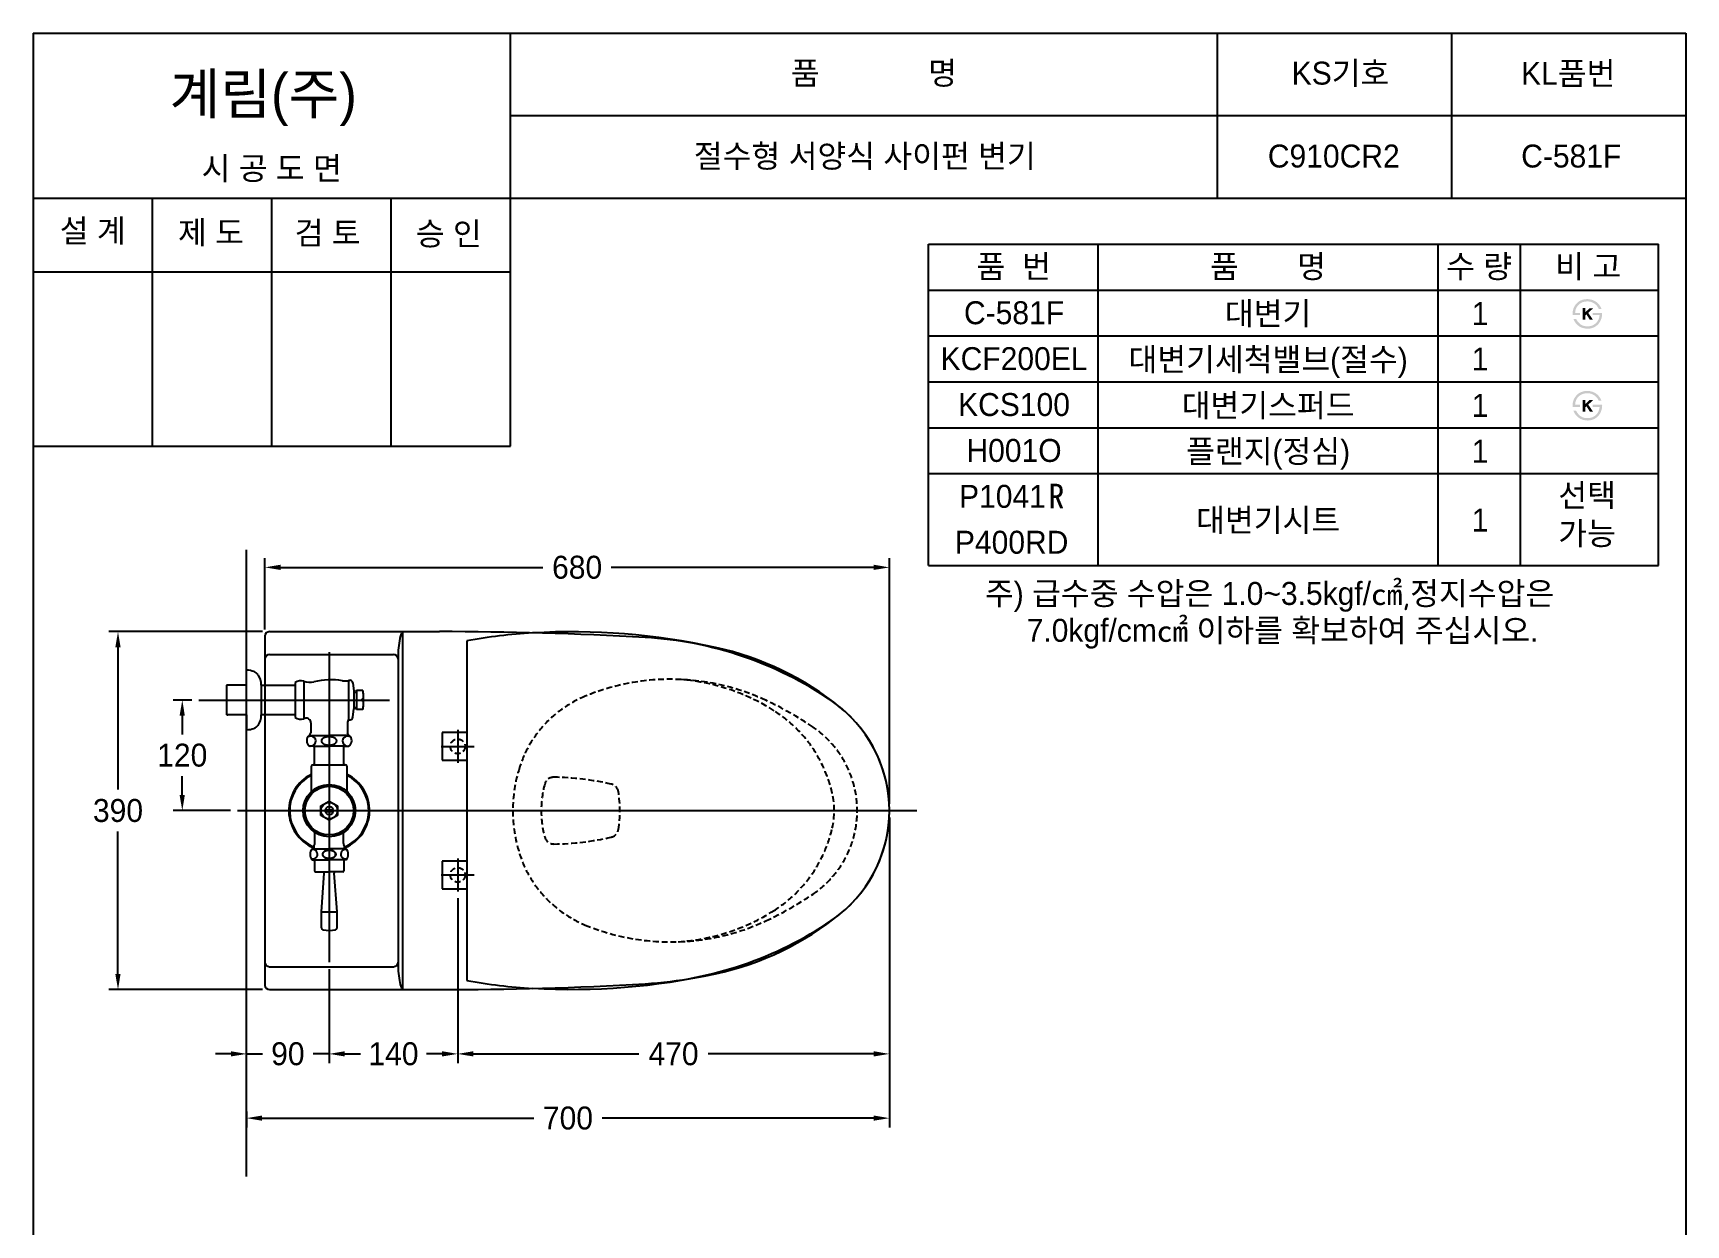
# Model space of a CAD drawing. Header units: millimetres. Extents: x 0 to 3800, y -67 to 2530.
# Drawn here: x 0 to 1800, y 1232 to 2530 of the extents above; entities that cross this region are included whole.
import ezdxf
from ezdxf.enums import TextEntityAlignment as Align
from ezdxf.lldxf.tags import DXFTag

# ---------------------------------------------------------------- set-up
doc = ezdxf.new("R2010")
doc.units = ezdxf.units.MM
doc.linetypes.add('DASHED2', pattern=[9.525, 6.35, -3.175])
for name, color, linetype in [('TEXT', 7, 'Continuous'), ('내부선 및 부속', 4, 'Continuous'), ('도각라인', 7, 'Continuous'), ('외형선', 3, 'Continuous'), ('점선', 6, 'DASHED2'), ('중심선', 1, 'DASHED'), ('치수선', 7, 'Continuous')]:
    doc.layers.add(name, color=color, linetype=linetype)
doc.styles.add('____', font='')
doc.styles.add('타이틀', font='H2GTRM.TTF', dxfattribs={"height": 25})
doc.styles.add('타이틀2(바탕체)', font='', dxfattribs={"height": 25})
doc.styles.get('____').set_extended_font_data('굴림')
doc.styles.get('타이틀2(바탕체)').set_extended_font_data('BatangChe')
tags = doc.linetypes.add('DASHDOT', pattern=[70, 31, -13, 13, -13]).pattern_tags.tags
tags[10:11] = [DXFTag(74, 4), DXFTag(75, 0), DXFTag(340, '0'), DXFTag(46, 0.0), DXFTag(50, 0.0), DXFTag(44, 0.0), DXFTag(45, 0.0)]
tags[8:9] = [DXFTag(74, 4), DXFTag(75, 0), DXFTag(340, '0'), DXFTag(46, 0.0), DXFTag(50, 0.0), DXFTag(44, 0.0), DXFTag(45, 0.0)]
tags[6:7] = [DXFTag(74, 4), DXFTag(75, 0), DXFTag(340, '0'), DXFTag(46, 0.0), DXFTag(50, 0.0), DXFTag(44, 0.0), DXFTag(45, 0.0)]
tags[4:5] = [DXFTag(74, 4), DXFTag(75, 0), DXFTag(340, '0'), DXFTag(46, 0.0), DXFTag(50, 0.0), DXFTag(44, 0.0), DXFTag(45, 0.0)]
tags = doc.linetypes.add('DASHED', pattern=[25.72, 12.86, -12.86]).pattern_tags.tags
tags[6:7] = [DXFTag(74, 4), DXFTag(75, 0), DXFTag(340, '0'), DXFTag(46, 0.0), DXFTag(50, 0.0), DXFTag(44, 0.0), DXFTag(45, 0.0)]
tags[4:5] = [DXFTag(74, 4), DXFTag(75, 0), DXFTag(340, '0'), DXFTag(46, 0.0), DXFTag(50, 0.0), DXFTag(44, 0.0), DXFTag(45, 0.0)]
doc.dimstyles.new('MSADIM', dxfattribs={"dimtxt": 33, "dimasz": 17, "dimexe": 10, "dimexo": 7.5, "dimgap": 10, "dimtad": 0, "dimtih": 1, "dimtoh": 1, "dimdec": 0, "dimzin": 1, "dimdsep": 46, "dimtxsty": '____', "dimcen": 11.25, "dimadec": 0, "dimazin": 0, "dimtfac": 1, "dimtdec": 0, "dimtix": 1, "dimtmove": 0, "dimatfit": 3, "dimfxl": 1, "dimtolj": 1, "dimtzin": 1, "dimarcsym": 0})

# ---------------------------------------------------------------- blocks, each defined once
blk = doc.blocks.new('*D22')
at = {"layer": '치수선', "color": 0, "linetype": 'Continuous', "lineweight": -2, "transparency": 16777216}
for p, q in [((250, 1877.9), (82.5, 1877.9)), ((92.5, 1860.9), (92.5, 1705.8)), ((92.5, 1504.9), (92.5, 1660.1)), ((250, 1487.9), (82.5, 1487.9))]:
    blk.add_line(p, q, dxfattribs=at)
at = {"layer": '치수선', "color": 0, "linetype": 'Continuous', "transparency": 16777216}
for points in [[(89.6, 1860.9), (95.3, 1860.9), (92.5, 1877.9)], [(89.6, 1504.9), (95.3, 1504.9), (92.5, 1487.9)]]:
    blk.add_solid(points, dxfattribs=at)
at = {"layer": '치수선', "color": 0, "linetype": 'Continuous', "transparency": 16777216, "insert": (92.5, 1682.9), "char_height": 25, "attachment_point": 5, "style": '____'}
blk.add_mtext('\\A1;390', dxfattribs=at)
blk = doc.blocks.new('*D12')
at = {"layer": '치수선', "color": 0, "linetype": 'Continuous', "lineweight": -2, "transparency": 16777216}
for p, q in [((173, 1803.4), (152.5, 1803.4)), ((162.5, 1786.4), (162.5, 1766)), ((162.5, 1699.9), (162.5, 1720.3)), ((215, 1682.9), (152.5, 1682.9))]:
    blk.add_line(p, q, dxfattribs=at)
at = {"layer": '치수선', "color": 0, "linetype": 'Continuous', "transparency": 16777216}
for points in [[(159.6, 1786.4), (165.3, 1786.4), (162.5, 1803.4)], [(159.6, 1699.9), (165.3, 1699.9), (162.5, 1682.9)]]:
    blk.add_solid(points, dxfattribs=at)
at = {"layer": '치수선', "color": 0, "linetype": 'Continuous', "transparency": 16777216, "insert": (162.5, 1743.2), "char_height": 25, "attachment_point": 5, "style": '____'}
blk.add_mtext('\\A1;120', dxfattribs=at)
blk = doc.blocks.new('*D13')
at = {"layer": '치수선', "color": 0, "linetype": 'Continuous', "lineweight": -2, "transparency": 16777216}
for p, q in [((932.5, 1675.4), (932.5, 1407.9)), ((462.5, 1587.4), (462.5, 1407.9)), ((479.5, 1417.9), (659.8, 1417.9)), ((915.5, 1417.9), (735.1, 1417.9))]:
    blk.add_line(p, q, dxfattribs=at)
at = {"layer": '치수선', "color": 0, "linetype": 'Continuous', "transparency": 16777216}
for points in [[(479.5, 1420.8), (479.5, 1415.1), (462.5, 1417.9)], [(915.5, 1420.8), (915.5, 1415.1), (932.5, 1417.9)]]:
    blk.add_solid(points, dxfattribs=at)
at = {"layer": '치수선', "color": 0, "linetype": 'Continuous', "transparency": 16777216, "insert": (697.5, 1417.9), "char_height": 25, "attachment_point": 5, "style": '____'}
blk.add_mtext('\\A1;470', dxfattribs=at)
blk = doc.blocks.new('*D14')
at = {"layer": '치수선', "color": 0, "linetype": 'Continuous', "lineweight": -2, "transparency": 16777216}
for p, q in [((462.5, 1587.4), (462.5, 1407.9)), ((322.5, 1510.3), (322.5, 1407.9)), ((339.5, 1417.9), (356.5, 1417.9)), ((445.5, 1417.9), (428.4, 1417.9))]:
    blk.add_line(p, q, dxfattribs=at)
at = {"layer": '치수선', "color": 0, "linetype": 'Continuous', "transparency": 16777216}
for points in [[(339.5, 1420.8), (339.5, 1415.1), (322.5, 1417.9)], [(445.5, 1420.8), (445.5, 1415.1), (462.5, 1417.9)]]:
    blk.add_solid(points, dxfattribs=at)
at = {"layer": '치수선', "color": 0, "linetype": 'Continuous', "transparency": 16777216, "insert": (392.5, 1417.9), "char_height": 25, "attachment_point": 5, "style": '____'}
blk.add_mtext('\\A1;140', dxfattribs=at)
blk = doc.blocks.new('*D15')
at = {"layer": '치수선', "color": 0, "linetype": 'Continuous', "lineweight": -2, "transparency": 16777216}
for p, q in [((322.5, 1510.3), (322.5, 1407.9)), ((232.5, 1415.4), (232.5, 1427.9)), ((215.5, 1417.9), (198.5, 1417.9)), ((232.5, 1417.9), (250, 1417.9)), ((322.5, 1417.9), (304.9, 1417.9)), ((339.5, 1417.9), (356.5, 1417.9))]:
    blk.add_line(p, q, dxfattribs=at)
at = {"layer": '치수선', "color": 0, "linetype": 'Continuous', "transparency": 16777216}
for points in [[(215.5, 1420.8), (215.5, 1415.1), (232.5, 1417.9)], [(339.5, 1420.8), (339.5, 1415.1), (322.5, 1417.9)]]:
    blk.add_solid(points, dxfattribs=at)
at = {"layer": '치수선', "color": 0, "linetype": 'Continuous', "transparency": 16777216, "insert": (277.5, 1417.9), "char_height": 25, "attachment_point": 5, "style": '____'}
blk.add_mtext('\\A1;90', dxfattribs=at)
blk = doc.blocks.new('*D16')
at = {"layer": '치수선', "color": 0, "linetype": 'Continuous', "lineweight": -2, "transparency": 16777216}
for p, q in [((252.5, 1880.4), (252.5, 1957.9)), ((269.5, 1947.9), (555.2, 1947.9)), ((915.5, 1947.9), (629.7, 1947.9)), ((932.5, 1690.4), (932.5, 1957.9))]:
    blk.add_line(p, q, dxfattribs=at)
at = {"layer": '치수선', "color": 0, "linetype": 'Continuous', "transparency": 16777216}
for points in [[(269.5, 1950.8), (269.5, 1945.1), (252.5, 1947.9)], [(915.5, 1950.8), (915.5, 1945.1), (932.5, 1947.9)]]:
    blk.add_solid(points, dxfattribs=at)
at = {"layer": '치수선', "color": 0, "linetype": 'Continuous', "transparency": 16777216, "insert": (592.5, 1947.9), "char_height": 25, "attachment_point": 5, "style": '____'}
blk.add_mtext('\\A1;680', dxfattribs=at)
blk = doc.blocks.new('*D17')
at = {"layer": '치수선', "color": 0, "linetype": 'Continuous', "lineweight": -2, "transparency": 16777216}
for p, q in [((932.5, 1675.4), (932.5, 1337.9)), ((232.5, 1355.3), (232.5, 1337.9)), ((249.5, 1347.9), (545.3, 1347.9)), ((915.5, 1347.9), (619.6, 1347.9))]:
    blk.add_line(p, q, dxfattribs=at)
at = {"layer": '치수선', "color": 0, "linetype": 'Continuous', "transparency": 16777216}
for points in [[(249.5, 1350.8), (249.5, 1345.1), (232.5, 1347.9)], [(915.5, 1350.8), (915.5, 1345.1), (932.5, 1347.9)]]:
    blk.add_solid(points, dxfattribs=at)
at = {"layer": '치수선', "color": 0, "linetype": 'Continuous', "transparency": 16777216, "insert": (582.5, 1347.9), "char_height": 25, "attachment_point": 5, "style": '____'}
blk.add_mtext('\\A1;700', dxfattribs=at)

msp = doc.modelspace()

# ---------------------------------------------------------------- hatches: boundary and pattern name
at = {"layer": 'TEXT'}
for points in [[(1676.6, 2222.8), (1676.6, 2223.2), (1676.6, 2223.6), (1676.5, 2224), (1676.6, 2224.4), (1676.6, 2224.8), (1676.6, 2225.2), (1676.6, 2225.6), (1676.7, 2226), (1676.7, 2226.4), (1676.8, 2226.8), (1676.8, 2227.2), (1676.9, 2227.6), (1677, 2228), (1677.1, 2228.4), (1677.2, 2228.8), (1677.3, 2229.1), (1677.4, 2229.5), (1677.5, 2229.9), (1677.7, 2230.3), (1677.8, 2230.6), (1678, 2231), (1678.1, 2231.4), (1678.3, 2231.7), (1678.5, 2232.1), (1678.7, 2232.4), (1678.9, 2232.7), (1679.1, 2233.1), (1679.3, 2233.4), (1679.5, 2233.7), (1679.7, 2234), (1680, 2234.3), (1680.5, 2234.9), (1680.8, 2235.2), (1681, 2235.5), (1681.3, 2235.8), (1681.6, 2236.1), (1681.9, 2236.4), (1682.2, 2236.6), (1682.5, 2236.9), (1682.8, 2237.1), (1683.2, 2237.4), (1683.5, 2237.6), (1683.8, 2237.8), (1684.2, 2238), (1684.5, 2238.2), (1684.9, 2238.4), (1685.2, 2238.6), (1685.7, 2238.7), (1686.1, 2238.9), (1686.5, 2239.1), (1686.9, 2239.2), (1687.3, 2239.4), (1687.8, 2239.5), (1688.2, 2239.6), (1688.6, 2239.7), (1689.1, 2239.8), (1689.5, 2239.9), (1690, 2239.9), (1690.5, 2240), (1691, 2240), (1691.4, 2240.1), (1691.9, 2240.1), (1692.4, 2240.1), (1693.2, 2240.1), (1693.6, 2240.1), (1693.9, 2240), (1694.3, 2240), (1694.7, 2240), (1695, 2239.9), (1695.4, 2239.9), (1695.7, 2239.8), (1696.1, 2239.7), (1696.4, 2239.7), (1696.8, 2239.6), (1697.1, 2239.5), (1697.4, 2239.4), (1697.8, 2239.3), (1698.1, 2239.2), (1698.4, 2239.1), (1698.7, 2239), (1699, 2238.9), (1699.4, 2238.7), (1699.7, 2238.6), (1700, 2238.5), (1700.3, 2238.3), (1700.6, 2238.2), (1700.8, 2238), (1701.1, 2237.8), (1701.4, 2237.7), (1701.7, 2237.5), (1702, 2237.3), (1702.2, 2237.1), (1702.5, 2236.9), (1702.8, 2236.7), (1703.2, 2236.4), (1703.6, 2236), (1704, 2235.6), (1704.4, 2235.2), (1704.8, 2234.8), (1705.1, 2234.4), (1705.5, 2234), (1705.8, 2233.6), (1706.1, 2233.1), (1706.4, 2232.6), (1706.7, 2232.2), (1707, 2231.7), (1707.3, 2231.1), (1707.5, 2230.6), (1707.8, 2230.1), (1708, 2229.5), (1708, 2229.5), (1704.9, 2229.5), (1704.9, 2229.5), (1704.8, 2229.7), (1704.8, 2229.9), (1704.7, 2230.1), (1704.6, 2230.2), (1704.6, 2230.4), (1704.5, 2230.6), (1704.4, 2230.7), (1704.3, 2230.9), (1704.2, 2231.1), (1704.1, 2231.2), (1704, 2231.4), (1703.9, 2231.6), (1703.8, 2231.7), (1703.7, 2231.9), (1703.6, 2232.1), (1703.5, 2232.2), (1703.3, 2232.4), (1703.2, 2232.6), (1702.9, 2232.9), (1702.7, 2233.2), (1702.4, 2233.5), (1702.1, 2233.8), (1701.7, 2234.1), (1701.4, 2234.4), (1701, 2234.7), (1700.8, 2234.9), (1700.6, 2235.1), (1700.3, 2235.2), (1700.1, 2235.4), (1699.9, 2235.5), (1699.6, 2235.7), (1699.4, 2235.8), (1699.1, 2236), (1698.9, 2236.1), (1698.6, 2236.2), (1698.4, 2236.4), (1698.1, 2236.5), (1697.9, 2236.6), (1697.6, 2236.7), (1697.4, 2236.8), (1697.1, 2236.9), (1696.8, 2237), (1696.6, 2237), (1696.3, 2237.1), (1696.1, 2237.2), (1695.8, 2237.3), (1695.5, 2237.3), (1695.2, 2237.4), (1695, 2237.4), (1694.7, 2237.5), (1694.4, 2237.5), (1694.1, 2237.5), (1693.8, 2237.6), (1693.6, 2237.6), (1693.3, 2237.6), (1693, 2237.6), (1692.7, 2237.6), (1692.3, 2237.6), (1692, 2237.6), (1691.7, 2237.6), (1691.3, 2237.5), (1691, 2237.5), (1690.7, 2237.5), (1690.3, 2237.4), (1690, 2237.4), (1689.7, 2237.3), (1689.4, 2237.3), (1689.1, 2237.2), (1688.8, 2237.1), (1688.5, 2237), (1688.2, 2237), (1687.9, 2236.9), (1687.6, 2236.8), (1687.3, 2236.7), (1687, 2236.5), (1686.7, 2236.4), (1686.5, 2236.3), (1686.2, 2236.2), (1685.9, 2236), (1685.6, 2235.9), (1685.4, 2235.7), (1685.1, 2235.6), (1684.9, 2235.4), (1684.6, 2235.2), (1684.4, 2235), (1684.1, 2234.9), (1683.9, 2234.7), (1683.7, 2234.5), (1683.4, 2234.3), (1683.2, 2234), (1683, 2233.8), (1682.7, 2233.6), (1682.5, 2233.4), (1682.3, 2233.1), (1682.1, 2232.9), (1681.9, 2232.6), (1681.7, 2232.4), (1681.6, 2232.1), (1681.4, 2231.9), (1681.2, 2231.6), (1681.1, 2231.4), (1680.9, 2231.1), (1680.8, 2230.8), (1680.6, 2230.5), (1680.5, 2230.3), (1680.4, 2230), (1680.3, 2229.7), (1680.2, 2229.4), (1680, 2229.1), (1680, 2228.8), (1679.9, 2228.5), (1679.8, 2228.2), (1679.7, 2227.8), (1679.6, 2227.5), (1679.6, 2227.2), (1679.5, 2226.9), (1679.5, 2226.5), (1679.4, 2226.2), (1679.4, 2225.8), (1679.4, 2225.5), (1679.3, 2225.1), (1679.3, 2225.1), (1684.5, 2225.1), (1684.5, 2225.1), (1684.5, 2225.1), (1684.5, 2222.8), (1684.5, 2222.8), (1684.5, 2222.8), (1676.6, 2222.8)], [(1708.7, 2225.1), (1708.8, 2224.7), (1708.7, 2224.3), (1708.7, 2223.8), (1708.7, 2223.4), (1708.7, 2223), (1708.6, 2222.5), (1708.6, 2222.1), (1708.5, 2221.7), (1708.5, 2221.3), (1708.4, 2220.9), (1708.3, 2220.4), (1708.2, 2220), (1708.1, 2219.6), (1708, 2219.2), (1707.8, 2218.8), (1707.7, 2218.4), (1707.6, 2218), (1707.4, 2217.6), (1707.3, 2217.3), (1707.1, 2216.9), (1706.9, 2216.5), (1706.7, 2216.2), (1706.6, 2215.8), (1706.4, 2215.5), (1706.2, 2215.1), (1705.9, 2214.8), (1705.7, 2214.5), (1705.5, 2214.2), (1705.3, 2213.8), (1705, 2213.5), (1704.8, 2213.2), (1704.5, 2212.9), (1704.2, 2212.6), (1704, 2212.4), (1703.7, 2212.1), (1703.4, 2211.8), (1703.1, 2211.6), (1702.8, 2211.3), (1702.5, 2211.1), (1702.2, 2210.8), (1701.9, 2210.6), (1701.6, 2210.4), (1701.2, 2210.2), (1700.9, 2210), (1700.6, 2209.8), (1700.2, 2209.6), (1699.9, 2209.4), (1699.5, 2209.3), (1699.2, 2209.1), (1698.8, 2209), (1698.4, 2208.8), (1698, 2208.7), (1697.7, 2208.6), (1697.3, 2208.5), (1696.9, 2208.4), (1696.5, 2208.3), (1696.1, 2208.2), (1695.7, 2208.1), (1695.3, 2208.1), (1694.9, 2208), (1694.5, 2208), (1694.1, 2208), (1693.7, 2207.9), (1693.3, 2207.9), (1692.6, 2207.9), (1692, 2208), (1691.3, 2208), (1690.7, 2208.1), (1690.1, 2208.2), (1689.8, 2208.2), (1689.5, 2208.3), (1689.2, 2208.3), (1688.9, 2208.4), (1688.6, 2208.5), (1688.3, 2208.6), (1688, 2208.6), (1687.7, 2208.7), (1687.4, 2208.8), (1687.1, 2208.9), (1686.8, 2209), (1686.6, 2209.1), (1686.3, 2209.2), (1686, 2209.4), (1685.7, 2209.5), (1685.5, 2209.6), (1685.2, 2209.7), (1684.9, 2209.9), (1684.7, 2210), (1684.4, 2210.2), (1684.1, 2210.3), (1683.6, 2210.7), (1683.4, 2210.8), (1683.1, 2211), (1682.8, 2211.2), (1682.6, 2211.4), (1682.4, 2211.6), (1682.1, 2211.8), (1681.9, 2212), (1681.6, 2212.2), (1681.4, 2212.5), (1681.2, 2212.7), (1681, 2212.9), (1680.8, 2213.1), (1680.5, 2213.4), (1680.3, 2213.6), (1680.1, 2213.9), (1679.9, 2214.1), (1679.7, 2214.4), (1679.6, 2214.6), (1679.4, 2214.9), (1679.2, 2215.2), (1679, 2215.5), (1678.8, 2215.7), (1678.7, 2216), (1678.5, 2216.3), (1678.3, 2216.6), (1678.2, 2216.9), (1678, 2217.2), (1677.8, 2217.8), (1677.5, 2218.5), (1677.5, 2218.5), (1680.4, 2218.5), (1680.4, 2218.5), (1680.7, 2218.1), (1680.9, 2217.6), (1681.1, 2217.2), (1681.4, 2216.9), (1681.6, 2216.5), (1681.9, 2216.1), (1682.1, 2215.8), (1682.4, 2215.4), (1682.7, 2215.1), (1682.9, 2214.8), (1683.2, 2214.5), (1683.5, 2214.2), (1683.8, 2213.9), (1684.1, 2213.6), (1684.4, 2213.3), (1684.7, 2213.1), (1684.9, 2212.9), (1685.2, 2212.7), (1685.4, 2212.6), (1685.6, 2212.4), (1685.9, 2212.3), (1686.1, 2212.1), (1686.3, 2212), (1686.6, 2211.9), (1686.8, 2211.7), (1687.1, 2211.6), (1687.3, 2211.5), (1687.6, 2211.4), (1687.9, 2211.3), (1688.1, 2211.2), (1688.4, 2211.1), (1688.7, 2211), (1688.9, 2211), (1689.2, 2210.9), (1689.5, 2210.8), (1689.8, 2210.8), (1690, 2210.7), (1690.3, 2210.7), (1690.6, 2210.6), (1690.9, 2210.6), (1691.2, 2210.6), (1691.5, 2210.5), (1691.8, 2210.5), (1692.1, 2210.5), (1692.4, 2210.5), (1692.7, 2210.5), (1693, 2210.5), (1693.9, 2210.5), (1694.1, 2210.6), (1694.4, 2210.6), (1694.7, 2210.6), (1694.9, 2210.6), (1695.2, 2210.7), (1695.5, 2210.7), (1695.7, 2210.8), (1696, 2210.8), (1696.3, 2210.9), (1696.5, 2210.9), (1696.8, 2211), (1697, 2211.1), (1697.3, 2211.2), (1697.5, 2211.2), (1697.8, 2211.3), (1698, 2211.4), (1698.3, 2211.5), (1698.5, 2211.6), (1698.8, 2211.8), (1699, 2211.9), (1699.2, 2212), (1699.5, 2212.1), (1699.7, 2212.3), (1699.9, 2212.4), (1700.2, 2212.6), (1700.4, 2212.7), (1700.6, 2212.9), (1700.9, 2213), (1701.1, 2213.2), (1701.3, 2213.4), (1701.6, 2213.6), (1701.8, 2213.8), (1702, 2214), (1702.3, 2214.3), (1702.5, 2214.5), (1702.7, 2214.8), (1702.9, 2215), (1703.2, 2215.3), (1703.3, 2215.5), (1703.5, 2215.8), (1703.7, 2216), (1703.9, 2216.3), (1704.1, 2216.6), (1704.2, 2216.9), (1704.4, 2217.2), (1704.5, 2217.4), (1704.7, 2217.7), (1704.8, 2218), (1704.9, 2218.3), (1705.1, 2218.7), (1705.2, 2219), (1705.3, 2219.3), (1705.4, 2219.6), (1705.5, 2220), (1705.6, 2220.3), (1705.6, 2220.6), (1705.7, 2221), (1705.8, 2221.3), (1705.8, 2221.7), (1705.9, 2222.1), (1705.9, 2222.4), (1705.9, 2222.8), (1705.9, 2222.8), (1698.5, 2222.8), (1698.5, 2222.8), (1698.5, 2222.8), (1698.5, 2225.1), (1698.5, 2225.1), (1698.5, 2225.1), (1708.7, 2225.1)], [(1690.3, 2225.8), (1695.1, 2230.2), (1699, 2230.2), (1693.6, 2225.2), (1698.7, 2217.7), (1695.3, 2217.7), (1691.7, 2223.4), (1690.3, 2222.2), (1690.3, 2217.7), (1687.4, 2217.7), (1687.4, 2230.3), (1690.3, 2230.3)], [(1676.6, 2122.8), (1676.6, 2123.2), (1676.6, 2123.6), (1676.5, 2124), (1676.6, 2124.4), (1676.6, 2124.8), (1676.6, 2125.2), (1676.6, 2125.6), (1676.7, 2126), (1676.7, 2126.4), (1676.8, 2126.8), (1676.8, 2127.2), (1676.9, 2127.6), (1677, 2128), (1677.1, 2128.4), (1677.2, 2128.8), (1677.3, 2129.1), (1677.4, 2129.5), (1677.5, 2129.9), (1677.7, 2130.3), (1677.8, 2130.6), (1678, 2131), (1678.1, 2131.4), (1678.3, 2131.7), (1678.5, 2132.1), (1678.7, 2132.4), (1678.9, 2132.7), (1679.1, 2133.1), (1679.3, 2133.4), (1679.5, 2133.7), (1679.7, 2134), (1680, 2134.3), (1680.5, 2134.9), (1680.8, 2135.2), (1681, 2135.5), (1681.3, 2135.8), (1681.6, 2136.1), (1681.9, 2136.4), (1682.2, 2136.6), (1682.5, 2136.9), (1682.8, 2137.1), (1683.2, 2137.4), (1683.5, 2137.6), (1683.8, 2137.8), (1684.2, 2138), (1684.5, 2138.2), (1684.9, 2138.4), (1685.2, 2138.6), (1685.7, 2138.7), (1686.1, 2138.9), (1686.5, 2139.1), (1686.9, 2139.2), (1687.3, 2139.4), (1687.8, 2139.5), (1688.2, 2139.6), (1688.6, 2139.7), (1689.1, 2139.8), (1689.5, 2139.9), (1690, 2139.9), (1690.5, 2140), (1691, 2140), (1691.4, 2140.1), (1691.9, 2140.1), (1692.4, 2140.1), (1693.2, 2140.1), (1693.6, 2140.1), (1693.9, 2140), (1694.3, 2140), (1694.7, 2140), (1695, 2139.9), (1695.4, 2139.9), (1695.7, 2139.8), (1696.1, 2139.7), (1696.4, 2139.7), (1696.8, 2139.6), (1697.1, 2139.5), (1697.4, 2139.4), (1697.8, 2139.3), (1698.1, 2139.2), (1698.4, 2139.1), (1698.7, 2139), (1699, 2138.9), (1699.4, 2138.7), (1699.7, 2138.6), (1700, 2138.5), (1700.3, 2138.3), (1700.6, 2138.2), (1700.8, 2138), (1701.1, 2137.8), (1701.4, 2137.7), (1701.7, 2137.5), (1702, 2137.3), (1702.2, 2137.1), (1702.5, 2136.9), (1702.8, 2136.7), (1703.2, 2136.4), (1703.6, 2136), (1704, 2135.6), (1704.4, 2135.2), (1704.8, 2134.8), (1705.1, 2134.4), (1705.5, 2134), (1705.8, 2133.6), (1706.1, 2133.1), (1706.4, 2132.6), (1706.7, 2132.2), (1707, 2131.7), (1707.3, 2131.1), (1707.5, 2130.6), (1707.8, 2130.1), (1708, 2129.5), (1708, 2129.5), (1704.9, 2129.5), (1704.9, 2129.5), (1704.8, 2129.7), (1704.8, 2129.9), (1704.7, 2130.1), (1704.6, 2130.2), (1704.6, 2130.4), (1704.5, 2130.6), (1704.4, 2130.7), (1704.3, 2130.9), (1704.2, 2131.1), (1704.1, 2131.2), (1704, 2131.4), (1703.9, 2131.6), (1703.8, 2131.7), (1703.7, 2131.9), (1703.6, 2132.1), (1703.5, 2132.2), (1703.3, 2132.4), (1703.2, 2132.6), (1702.9, 2132.9), (1702.7, 2133.2), (1702.4, 2133.5), (1702.1, 2133.8), (1701.7, 2134.1), (1701.4, 2134.4), (1701, 2134.7), (1700.8, 2134.9), (1700.6, 2135.1), (1700.3, 2135.2), (1700.1, 2135.4), (1699.9, 2135.5), (1699.6, 2135.7), (1699.4, 2135.8), (1699.1, 2136), (1698.9, 2136.1), (1698.6, 2136.2), (1698.4, 2136.4), (1698.1, 2136.5), (1697.9, 2136.6), (1697.6, 2136.7), (1697.4, 2136.8), (1697.1, 2136.9), (1696.8, 2137), (1696.6, 2137), (1696.3, 2137.1), (1696.1, 2137.2), (1695.8, 2137.3), (1695.5, 2137.3), (1695.2, 2137.4), (1695, 2137.4), (1694.7, 2137.5), (1694.4, 2137.5), (1694.1, 2137.5), (1693.8, 2137.6), (1693.6, 2137.6), (1693.3, 2137.6), (1693, 2137.6), (1692.7, 2137.6), (1692.3, 2137.6), (1692, 2137.6), (1691.7, 2137.6), (1691.3, 2137.5), (1691, 2137.5), (1690.7, 2137.5), (1690.3, 2137.4), (1690, 2137.4), (1689.7, 2137.3), (1689.4, 2137.3), (1689.1, 2137.2), (1688.8, 2137.1), (1688.5, 2137), (1688.2, 2137), (1687.9, 2136.9), (1687.6, 2136.8), (1687.3, 2136.7), (1687, 2136.5), (1686.7, 2136.4), (1686.5, 2136.3), (1686.2, 2136.2), (1685.9, 2136), (1685.6, 2135.9), (1685.4, 2135.7), (1685.1, 2135.6), (1684.9, 2135.4), (1684.6, 2135.2), (1684.4, 2135), (1684.1, 2134.9), (1683.9, 2134.7), (1683.7, 2134.5), (1683.4, 2134.3), (1683.2, 2134), (1683, 2133.8), (1682.7, 2133.6), (1682.5, 2133.4), (1682.3, 2133.1), (1682.1, 2132.9), (1681.9, 2132.6), (1681.7, 2132.4), (1681.6, 2132.1), (1681.4, 2131.9), (1681.2, 2131.6), (1681.1, 2131.4), (1680.9, 2131.1), (1680.8, 2130.8), (1680.6, 2130.5), (1680.5, 2130.3), (1680.4, 2130), (1680.3, 2129.7), (1680.2, 2129.4), (1680, 2129.1), (1680, 2128.8), (1679.9, 2128.5), (1679.8, 2128.2), (1679.7, 2127.8), (1679.6, 2127.5), (1679.6, 2127.2), (1679.5, 2126.9), (1679.5, 2126.5), (1679.4, 2126.2), (1679.4, 2125.8), (1679.4, 2125.5), (1679.3, 2125.1), (1679.3, 2125.1), (1684.5, 2125.1), (1684.5, 2125.1), (1684.5, 2125.1), (1684.5, 2122.8), (1684.5, 2122.8), (1684.5, 2122.8), (1676.6, 2122.8)], [(1708.7, 2125.1), (1708.8, 2124.7), (1708.7, 2124.3), (1708.7, 2123.8), (1708.7, 2123.4), (1708.7, 2123), (1708.6, 2122.5), (1708.6, 2122.1), (1708.5, 2121.7), (1708.5, 2121.3), (1708.4, 2120.9), (1708.3, 2120.4), (1708.2, 2120), (1708.1, 2119.6), (1708, 2119.2), (1707.8, 2118.8), (1707.7, 2118.4), (1707.6, 2118), (1707.4, 2117.6), (1707.3, 2117.3), (1707.1, 2116.9), (1706.9, 2116.5), (1706.7, 2116.2), (1706.6, 2115.8), (1706.4, 2115.5), (1706.2, 2115.1), (1705.9, 2114.8), (1705.7, 2114.5), (1705.5, 2114.2), (1705.3, 2113.8), (1705, 2113.5), (1704.8, 2113.2), (1704.5, 2112.9), (1704.2, 2112.6), (1704, 2112.4), (1703.7, 2112.1), (1703.4, 2111.8), (1703.1, 2111.6), (1702.8, 2111.3), (1702.5, 2111.1), (1702.2, 2110.8), (1701.9, 2110.6), (1701.6, 2110.4), (1701.2, 2110.2), (1700.9, 2110), (1700.6, 2109.8), (1700.2, 2109.6), (1699.9, 2109.4), (1699.5, 2109.3), (1699.2, 2109.1), (1698.8, 2109), (1698.4, 2108.8), (1698, 2108.7), (1697.7, 2108.6), (1697.3, 2108.5), (1696.9, 2108.4), (1696.5, 2108.3), (1696.1, 2108.2), (1695.7, 2108.1), (1695.3, 2108.1), (1694.9, 2108), (1694.5, 2108), (1694.1, 2108), (1693.7, 2107.9), (1693.3, 2107.9), (1692.6, 2107.9), (1692, 2108), (1691.3, 2108), (1690.7, 2108.1), (1690.1, 2108.2), (1689.8, 2108.2), (1689.5, 2108.3), (1689.2, 2108.3), (1688.9, 2108.4), (1688.6, 2108.5), (1688.3, 2108.6), (1688, 2108.6), (1687.7, 2108.7), (1687.4, 2108.8), (1687.1, 2108.9), (1686.8, 2109), (1686.6, 2109.1), (1686.3, 2109.2), (1686, 2109.4), (1685.7, 2109.5), (1685.5, 2109.6), (1685.2, 2109.7), (1684.9, 2109.9), (1684.7, 2110), (1684.4, 2110.2), (1684.1, 2110.3), (1683.6, 2110.7), (1683.4, 2110.8), (1683.1, 2111), (1682.8, 2111.2), (1682.6, 2111.4), (1682.4, 2111.6), (1682.1, 2111.8), (1681.9, 2112), (1681.6, 2112.2), (1681.4, 2112.5), (1681.2, 2112.7), (1681, 2112.9), (1680.8, 2113.1), (1680.5, 2113.4), (1680.3, 2113.6), (1680.1, 2113.9), (1679.9, 2114.1), (1679.7, 2114.4), (1679.6, 2114.6), (1679.4, 2114.9), (1679.2, 2115.2), (1679, 2115.5), (1678.8, 2115.7), (1678.7, 2116), (1678.5, 2116.3), (1678.3, 2116.6), (1678.2, 2116.9), (1678, 2117.2), (1677.8, 2117.8), (1677.5, 2118.5), (1677.5, 2118.5), (1680.4, 2118.5), (1680.4, 2118.5), (1680.7, 2118.1), (1680.9, 2117.6), (1681.1, 2117.2), (1681.4, 2116.9), (1681.6, 2116.5), (1681.9, 2116.1), (1682.1, 2115.8), (1682.4, 2115.4), (1682.7, 2115.1), (1682.9, 2114.8), (1683.2, 2114.5), (1683.5, 2114.2), (1683.8, 2113.9), (1684.1, 2113.6), (1684.4, 2113.3), (1684.7, 2113.1), (1684.9, 2112.9), (1685.2, 2112.7), (1685.4, 2112.6), (1685.6, 2112.4), (1685.9, 2112.3), (1686.1, 2112.1), (1686.3, 2112), (1686.6, 2111.9), (1686.8, 2111.7), (1687.1, 2111.6), (1687.3, 2111.5), (1687.6, 2111.4), (1687.9, 2111.3), (1688.1, 2111.2), (1688.4, 2111.1), (1688.7, 2111), (1688.9, 2111), (1689.2, 2110.9), (1689.5, 2110.8), (1689.8, 2110.8), (1690, 2110.7), (1690.3, 2110.7), (1690.6, 2110.6), (1690.9, 2110.6), (1691.2, 2110.6), (1691.5, 2110.5), (1691.8, 2110.5), (1692.1, 2110.5), (1692.4, 2110.5), (1692.7, 2110.5), (1693, 2110.5), (1693.9, 2110.5), (1694.1, 2110.6), (1694.4, 2110.6), (1694.7, 2110.6), (1694.9, 2110.6), (1695.2, 2110.7), (1695.5, 2110.7), (1695.7, 2110.8), (1696, 2110.8), (1696.3, 2110.9), (1696.5, 2110.9), (1696.8, 2111), (1697, 2111.1), (1697.3, 2111.2), (1697.5, 2111.2), (1697.8, 2111.3), (1698, 2111.4), (1698.3, 2111.5), (1698.5, 2111.6), (1698.8, 2111.8), (1699, 2111.9), (1699.2, 2112), (1699.5, 2112.1), (1699.7, 2112.3), (1699.9, 2112.4), (1700.2, 2112.6), (1700.4, 2112.7), (1700.6, 2112.9), (1700.9, 2113), (1701.1, 2113.2), (1701.3, 2113.4), (1701.6, 2113.6), (1701.8, 2113.8), (1702, 2114), (1702.3, 2114.3), (1702.5, 2114.5), (1702.7, 2114.8), (1702.9, 2115), (1703.2, 2115.3), (1703.3, 2115.5), (1703.5, 2115.8), (1703.7, 2116), (1703.9, 2116.3), (1704.1, 2116.6), (1704.2, 2116.9), (1704.4, 2117.2), (1704.5, 2117.4), (1704.7, 2117.7), (1704.8, 2118), (1704.9, 2118.3), (1705.1, 2118.7), (1705.2, 2119), (1705.3, 2119.3), (1705.4, 2119.6), (1705.5, 2120), (1705.6, 2120.3), (1705.6, 2120.6), (1705.7, 2121), (1705.8, 2121.3), (1705.8, 2121.7), (1705.9, 2122.1), (1705.9, 2122.4), (1705.9, 2122.8), (1705.9, 2122.8), (1698.5, 2122.8), (1698.5, 2122.8), (1698.5, 2122.8), (1698.5, 2125.1), (1698.5, 2125.1), (1698.5, 2125.1), (1708.7, 2125.1)], [(1690.3, 2125.8), (1695.1, 2130.2), (1699, 2130.2), (1693.6, 2125.2), (1698.7, 2117.7), (1695.3, 2117.7), (1691.7, 2123.4), (1690.3, 2122.2), (1690.3, 2117.7), (1687.4, 2117.7), (1687.4, 2130.3), (1690.3, 2130.3)]]:
    msp.add_hatch(color=256, dxfattribs=at).paths.add_polyline_path(points, flags=0)

# ---------------------------------------------------------------- linework, layer by layer
msp.add_line((1770, 1950), (1770, 2300), dxfattribs=at)
at = {"layer": '내부선 및 부속'}
for p, q in [((402.5, 1877.9), (402.5, 1487.9)), ((472.5, 1867.9), (472.5, 1497.9)), ((257.5, 1852.9), (392.5, 1852.9)), ((397.5, 1850.1), (397.5, 1515.8)), ((257.5, 1512.9), (392.5, 1512.9))]:
    msp.add_line(p, q, dxfattribs=at)
at = {"layer": '내부선 및 부속', "linetype": 'Continuous'}
for p, q in [((210.5, 1819.7), (210.5, 1787.2)), ((232.5, 1819.7), (210.5, 1819.7)), ((248.5, 1819.7), (248.5, 1787.2)), ((248.5, 1819.7), (285.5, 1819.7)), ((285.5, 1822.4), (285.5, 1803.4)), ((294.9, 1823.9), (294.9, 1783)), ((337, 1824.4), (343.5, 1824.4)), ((343.5, 1824.9), (345.2, 1824.9)), ((343.5, 1824.9), (343.5, 1782.4)), ((348.2, 1822.2), (349.2, 1813.1)), ((285.5, 1803.4), (285.5, 1784.4)), ((349.2, 1813.1), (349.2, 1793.8)), ((352.2, 1813.8), (351.6, 1812.7)), ((352.2, 1813.8), (352.2, 1793)), ((359.2, 1813.8), (352.2, 1813.8)), ((360, 1804.2), (358, 1804.2)), ((358, 1804.2), (358, 1802.7)), ((360, 1802.7), (358, 1802.7)), ((232.5, 1787.2), (210.5, 1787.2)), ((285.5, 1787.2), (248.5, 1787.2)), ((296, 1783.4), (294.9, 1783)), ((348.2, 1784.6), (349.2, 1793.8)), ((352.2, 1793), (351.6, 1794.2)), ((359.2, 1793), (352.2, 1793)), ((301.5, 1764.8), (300.6, 1764.8)), ((300.9, 1764.8), (302.5, 1767.5)), ((301.5, 1764.8), (302.4, 1764.8)), ((301.5, 1764.8), (322.5, 1764.8)), ((302.5, 1778.6), (302.5, 1767.5)), ((343.5, 1764.8), (322.5, 1764.8)), ((342.5, 1778.3), (342.5, 1772.4)), ((342.5, 1772.4), (342.5, 1767.5)), ((344, 1764.8), (342.5, 1767.5)), ((343.2, 1781.9), (345.2, 1781.9)), ((343.5, 1764.8), (344.3, 1764.8)), ((472.5, 1767.9), (445.5, 1767.9)), ((445.5, 1767.9), (445.5, 1737.9)), ((305.2, 1753.1), (301, 1753.1)), ((305.2, 1753.1), (301, 1753.1)), ((305.2, 1753.1), (306.5, 1753.1)), ((305.2, 1753.1), (322.5, 1753.1)), ((306.5, 1732.9), (306.5, 1753.1)), ((339.7, 1753.1), (322.5, 1753.1)), ((338.5, 1732.9), (338.5, 1753.1)), ((338.5, 1732.9), (338.5, 1753.1)), ((339.7, 1753.1), (344, 1753.1)), ((303, 1730.9), (303, 1703.7)), ((305, 1732.9), (306.5, 1732.9)), ((306.5, 1732.9), (340, 1732.9)), ((340, 1732.9), (338.5, 1732.9)), ((342, 1703.7), (342, 1730.9)), ((445.5, 1737.9), (472.5, 1737.9)), ((313.5, 1688.1), (322.5, 1693.3)), ((322.5, 1693.3), (331.5, 1688.1)), ((313.5, 1677.7), (313.5, 1688.1)), ((322.5, 1672.5), (313.5, 1677.7)), ((318.1, 1683.7), (326.8, 1683.7)), ((318.1, 1682.1), (326.8, 1682.1)), ((331.5, 1677.7), (322.5, 1672.5)), ((331.5, 1688.1), (331.5, 1677.7)), ((307, 1647.2), (307, 1659)), ((338, 1647.2), (338, 1659)), ((304, 1641.4), (322.5, 1641.4)), ((305, 1642.9), (306.6, 1645.7)), ((306, 1642.9), (305, 1642.9)), ((305, 1641.4), (305, 1642.9)), ((306, 1641.4), (306, 1644.7)), ((340.9, 1641.4), (322.5, 1641.4)), ((340, 1642.9), (338.4, 1645.7)), ((339, 1641.4), (339, 1644.7)), ((339, 1642.9), (340, 1642.9)), ((340, 1641.4), (340, 1642.9)), ((304, 1629.4), (322.5, 1629.4)), ((306.5, 1628.4), (306.5, 1617.4)), ((340.9, 1629.4), (322.5, 1629.4)), ((338.5, 1628.4), (338.5, 1617.4)), ((472.5, 1627.9), (445.5, 1627.9)), ((445.5, 1627.9), (445.5, 1597.9)), ((307.5, 1616.4), (311.7, 1616.4)), ((311.7, 1616.4), (322.5, 1616.4)), ((314, 1572.5), (317, 1614.7)), ((337.5, 1616.4), (322.5, 1616.4)), ((331, 1572.5), (328, 1614.7)), ((445.5, 1597.9), (472.5, 1597.9)), ((314, 1555.1), (314, 1572.5)), ((314, 1572.5), (331, 1572.5)), ((331, 1555.1), (331, 1572.5))]:
    msp.add_line(p, q, dxfattribs=at)
for radius in [28.5, 26.5, 9, 4.4]:
    msp.add_circle((322.5, 1682.9), radius, dxfattribs=at)
at = {"layer": '내부선 및 부속'}
for centre, radius, start, end in [((419, 1866.7), 20, 145.8141, 169.3704), ((576.1, 1307.4), 570, 93.238, 100.4757), ((585.7, 1137.7), 740, 77.7169, 93.238), ((507.5, 1850.1), 110, 169.3704, 180), ((674, 1543.2), 325, 50.7899, 77.7169), ((257.5, 1847.9), 5, 90, 180), ((392.5, 1847.9), 5, 0, 90), ((787.5, 1682.9), 145, 309.0801, 50.9199), ((322.5, 1683), 44, 116.3071, 246.5638), ((322.5, 1683), 44, 116.3322, 246.5418), ((322.5, 1683), 43, 116.9941, 246.4879), ((322.5, 1683), 43, 293.5121, 63.0059), ((322.5, 1683), 44, 293.4362, 63.6929), ((322.5, 1683), 44, 293.4582, 63.6678), ((674, 1822.7), 325, 282.2831, 309.2101), ((257.5, 1517.9), 5, 180, 270), ((392.5, 1517.9), 5, 270, 0), ((507.5, 1515.8), 110, 180, 190.6296), ((419, 1499.2), 20, 190.6296, 214.1859), ((576.1, 2058.4), 570, 259.5243, 266.762), ((585.7, 2228.2), 740, 266.762, 282.2831)]:
    msp.add_arc(centre, radius, start, end, dxfattribs=at)
at = {"layer": '내부선 및 부속', "linetype": 'Continuous'}
for centre, radius, start, end in [((231, 1806), 30, 70.9929, 87.134), ((237.1, 1825), 10, 37.1965, 68.8073), ((228.5, 1819.9), 20, 359.2838, 33.7923), ((291.5, 1814.5), 10, 69.9279, 127.05), ((301.4, 1841.7), 19, 249.9279, 283.5868), ((324.5, 1746.4), 79, 80.8739, 103.5868), ((345.2, 1821.9), 3, 5.8234, 90), ((350.5, 1813.2), 1.3, 185.8232, 334.4413), ((290, 1803.4), 70, 4.4244, 8.5378), ((290, 1803.4), 70, 0.6139, 4.4244), ((290, 1803.4), 70, 355.5756, 359.3861), ((228.5, 1786.9), 20, 326.2077, 0.7162), ((291.5, 1792.4), 10, 232.95, 290.0721), ((297.5, 1778.6), 5, 0, 106.5076), ((351.5, 1778.3), 9, 152.734, 180), ((345.2, 1784.9), 3, 270, 354.1766), ((350.5, 1793.6), 1.3, 25.5587, 174.1768), ((290, 1803.4), 70, 351.4622, 355.5756), ((231, 1800.9), 30, 272.866, 289.0071), ((237.1, 1781.9), 10, 291.1927, 322.8035), ((305.5, 1759.1), 7.5, 129.9055, 233.1301), ((302.5, 1758.7), 5.44, 244.1576, 118.8551), ((342.4, 1758.7), 5.44, 61.1449, 295.8424), ((339.5, 1759.1), 7.5, 306.8699, 50.0945), ((305, 1730.9), 2, 90, 180), ((340, 1730.9), 2, 0, 90), ((310.7, 1635.4), 9, 138.1897, 221.8103), ((304.6, 1635.4), 5.22, 261.2455, 102.9421), ((304, 1647.2), 3, 330, 0), ((340.3, 1635.4), 5.22, 77.0579, 278.7545), ((341, 1647.2), 3, 180, 210), ((334.2, 1635.4), 9, 318.1897, 41.8103), ((305.5, 1628.4), 1, 0, 90), ((339.5, 1628.4), 1, 90, 180), ((307.5, 1617.4), 1, 180, 270), ((313, 1614.9), 4, 356.3211, 22.0243), ((332, 1614.9), 4, 157.9757, 183.6789), ((337.5, 1617.4), 1, 270, 0), ((316, 1555.1), 2, 180, 259.1799), ((322.5, 1589.1), 36.6, 259.1799, 280.8201), ((329, 1555.1), 2, 280.8201, 0)]:
    msp.add_arc(centre, radius, start, end, dxfattribs=at)
for points in [[(322.3, 1763.4), (314, 1763.4), (314, 1758.9)], [(314, 1758.9), (314, 1754.3), (322.3, 1754.3)], [(330.7, 1758.9), (330.7, 1763.4), (322.3, 1763.4)], [(322.3, 1754.3), (330.7, 1754.3), (330.7, 1758.9)], [(322.4, 1639.9), (315.3, 1639.9), (315.3, 1635.3)], [(315.4, 1635.3), (315.4, 1639.9), (322.5, 1639.9)], [(329.5, 1635.3), (329.5, 1639.9), (322.4, 1639.9)], [(322.5, 1639.9), (329.6, 1639.9), (329.6, 1635.3)], [(315.3, 1635.3), (315.3, 1630.7), (322.4, 1630.7)], [(322.5, 1630.7), (315.4, 1630.7), (315.4, 1635.3)], [(322.4, 1630.7), (329.5, 1630.7), (329.5, 1635.3)], [(329.6, 1635.3), (329.6, 1630.7), (322.5, 1630.7)]]:
    msp.add_rational_spline(points, [1, 0.707106769085, 1], degree=2, dxfattribs=at)
msp.add_point((211.6, 1787.2), dxfattribs=at)
at = {"layer": '도각라인', "color": 7}
for p, q in [((0, 2530), (0, 0)), ((0, 2530), (1800, 2530)), ((520, 2080), (520, 2530)), ((1290, 2350), (1290, 2530)), ((1545, 2350), (1545, 2530)), ((1800, 2530), (1800, 0)), ((520, 2440), (1800, 2440)), ((0, 2350), (1800, 2350)), ((130, 2080), (130, 2350)), ((260, 2080), (260, 2350)), ((390, 2080), (390, 2350)), ((975, 1950), (975, 2300)), ((975, 2300), (1770, 2300)), ((0, 2270), (520, 2270)), ((975, 2250), (1770, 2250)), ((975, 2200), (1770, 2200)), ((975, 2150), (1770, 2150)), ((0, 2080), (520, 2080))]:
    msp.add_line(p, q, dxfattribs=at)
at = {"layer": '도각라인'}
for p, q in [((1160, 1950), (1160, 2300)), ((1530, 1950), (1530, 2300)), ((1620, 1950), (1620, 2300)), ((975, 2100), (1770, 2100)), ((975, 2050), (1770, 2050)), ((975, 1950), (1770, 1950))]:
    msp.add_line(p, q, dxfattribs=at)
at = {"layer": '외형선', "linetype": 'Continuous'}
for p, q in [((232.5, 1284.3), (232.5, 1967)), ((232.5, 1819.7), (232.5, 1835.9)), ((232.5, 1787.2), (232.5, 1770.9))]:
    msp.add_line(p, q, dxfattribs=at)
at = {"layer": '외형선'}
for p, q in [((252.5, 1872.9), (252.5, 1492.9)), ((257.5, 1877.9), (442.5, 1877.9)), ((257.5, 1487.9), (442.5, 1487.9))]:
    msp.add_line(p, q, dxfattribs=at)
for centre, radius, start, end in [((257.5, 1872.9), 5, 90, 180), ((442.5, -2067.1), 3945, 86.743, 90), ((643.9, 1472.2), 400, 55.7283, 86.743), ((787.5, 1682.9), 145, 304.2717, 55.7283), ((643.9, 1893.7), 400, 273.257, 304.2717), ((442.5, 5432.9), 3945, 270, 273.257), ((257.5, 1492.9), 5, 180, 270)]:
    msp.add_arc(centre, radius, start, end, dxfattribs=at)
at = {"layer": '점선'}
for centre in [(462.5, 1752.9), (462.5, 1612.9)]:
    msp.add_circle(centre, 8, dxfattribs=at)
for centre, radius, start, end in [((694.5, 1581), 245, 65.0404, 112.3576), ((688.6, 1606.3), 220, 57.4698, 86.3993), ((648.9, 1692), 125, 112.3576, 162.4505), ((643.9, 1472.2), 365, 55.7283, 65.0404), ((729, 1669.5), 145, 12.9004, 57.4698), ((787.5, 1682.9), 110, 304.2717, 55.7283), ((677.5, 1682.9), 155, 162.4505, 197.5495), ((663.4, 1682.9), 110, 164.7144, 195.2856), ((566.9, 1709.3), 10, 89.23, 164.7144), ((563, 1419.3), 300, 77.1494, 89.23), ((627.5, 1702.1), 10, 9.171, 77.1494), ((509.1, 1682.9), 130, 350.829, 9.171), ((787.5, 1682.9), 85, 347.0996, 12.9004), ((627.5, 1663.8), 10, 282.8506, 350.829), ((729, 1696.3), 145, 302.5302, 347.0996), ((566.9, 1656.6), 10, 195.2856, 270.77), ((563, 1946.5), 300, 270.77, 282.8506), ((648.9, 1673.9), 125, 197.5495, 247.6424), ((643.9, 1893.7), 365, 294.9596, 304.2717), ((688.6, 1759.6), 220, 273.6007, 302.5302), ((694.5, 1784.9), 245, 247.6424, 294.9596)]:
    msp.add_arc(centre, radius, start, end, dxfattribs=at)
at = {"layer": '중심선', "linetype": 'DASHDOT'}
for p, q in [((322.5, 1855.4), (322.5, 1522.5)), ((322.5, 1826.3), (322.5, 1517.8)), ((180.5, 1803.4), (388, 1803.4))]:
    msp.add_line(p, q, dxfattribs=at)
at = {"layer": '중심선'}
for p, q in [((462.5, 1770.9), (462.5, 1734.9)), ((444.5, 1752.9), (480.5, 1752.9)), ((222.5, 1682.9), (962.5, 1682.9)), ((462.5, 1630.9), (462.5, 1594.9)), ((444.5, 1612.9), (480.5, 1612.9))]:
    msp.add_line(p, q, dxfattribs=at)

# ---------------------------------------------------------------- texts
at = {"layer": 'TEXT', "style": '타이틀'}
for s, p in [('품             명', (915.7, 2486.4)), ('KS기호', (1423.8, 2486.3)), ('KL품번', (1671.8, 2486.1)), ('시 공 도 면', (259.9, 2382.7)), ('절수형 서양식 사이펀 변기', (905.8, 2396)), ('C910CR2', (1416.5, 2396)), ('C-581F', (1675.1, 2396)), ('설 계', (65, 2314.6)), ('제 도', (193.8, 2312.9)), ('검 토', (320.8, 2312.3)), ('승 인', (452.7, 2311.4)), ('품  번', (1067.9, 2275.7)), ('품       명', (1344.8, 2275.7)), ('수 량', (1574.8, 2275.7)), ('비 고', (1693.6, 2275.7)), ('C-581F', (1068.3, 2225.3)), ('대변기', (1345, 2224.4)), ('1', (1575.7, 2224.4)), ('KCF200EL', (1068.3, 2175.3)), ('대변기세척밸브(절수)', (1345, 2174.4)), ('1', (1575.7, 2174.9)), ('KCS100', (1068.3, 2125.3)), ('대변기스퍼드', (1345, 2124.4)), ('1', (1575.7, 2124.4)), ('H001O', (1068.3, 2075.3)), ('플랜지(정심)', (1345, 2074.4)), ('1', (1575.7, 2074.4)), ('P1041', (1055.7, 2025.3)), ('대변기시트', (1345, 1999.4)), ('1', (1575.7, 1999.4)), ('P400RD', (1065.7, 1975.3))]:
    msp.add_text(s, height=25, dxfattribs=at).set_placement(p, align=Align.MIDDLE_CENTER)
msp.add_text('계림(주)', height=44, dxfattribs=at).set_placement((148.7, 2441.8))
at = {"layer": 'TEXT', "attachment_point": 1}
for s, width, gutter_width, insert, char_height, style in [('R', 94.561, 125, (1105.6, 2039.1), 27, '타이틀2(바탕체)'), ('선택\\P가능', 73.427, 1, (1661, 2039), 25, '타이틀')]:
    msp.add_mtext_dynamic_manual_height_columns(s, width=width, gutter_width=gutter_width, heights=[0], dxfattribs=dict(at, insert=insert, char_height=char_height, style=style))
at = {"layer": 'TEXT', "insert": (1036.6, 1932), "char_height": 25, "width": 820.252, "attachment_point": 1, "line_spacing_factor": 0.963855, "style": '타이틀'}
msp.add_mtext('\\A1;주) 급수중 수압은 1.0~3.5kgf/㎠{\\fISOCPEUR|b0|i0|c0|p34;,}정지수압은 \\P     7.0kgf/cm㎠ 이하를 확보하여 주십시오.', dxfattribs=at)

# ---------------------------------------------------------------- dimensions: what is measured, and where the dimension line sits
at = {"layer": '치수선', "linetype": 'Continuous'}
for base, p1, p2, picture, middle in [((252.5, 1947.9), (932.5, 1682.9), (252.5, 1872.9), '*D16', (592.5, 1947.9)), ((232.5, 1347.9), (932.5, 1682.9), (232.5, 1362.8), '*D17', (582.5, 1347.9)), ((932.5, 1417.9), (462.5, 1594.9), (932.5, 1682.9), '*D13', (697.5, 1417.9)), ((462.5, 1417.9), (322.5, 1517.8), (462.5, 1594.9), '*D14', (392.5, 1417.9)), ((322.5, 1417.9), (232.5, 1407.9), (322.5, 1517.8), '*D15', (277.5, 1417.9))]:
    dim = msp.add_linear_dim(base=base, p1=p1, p2=p2, dimstyle='MSADIM', override={"dimtxt": 25}, dxfattribs=at)
    dim.commit()
    dim.dimension.update_dxf_attribs({"geometry": picture, "text_midpoint": middle})
for base, p1, p2, picture, middle in [((92.5, 1487.9), (257.5, 1877.9), (257.5, 1487.9), '*D22', (92.5, 1682.9)), ((162.4546578, 1682.9392024), (180.4546578, 1803.4392024), (222.4546578, 1682.9392024), '*D12', (162.4546578, 1743.1892024))]:
    dim = msp.add_linear_dim(base=base, p1=p1, p2=p2, angle=90, dimstyle='MSADIM', override={"dimtxt": 25}, dxfattribs=at)
    dim.commit()
    dim.dimension.update_dxf_attribs({"geometry": picture, "text_midpoint": middle})

doc.saveas('drawing.dxf')
